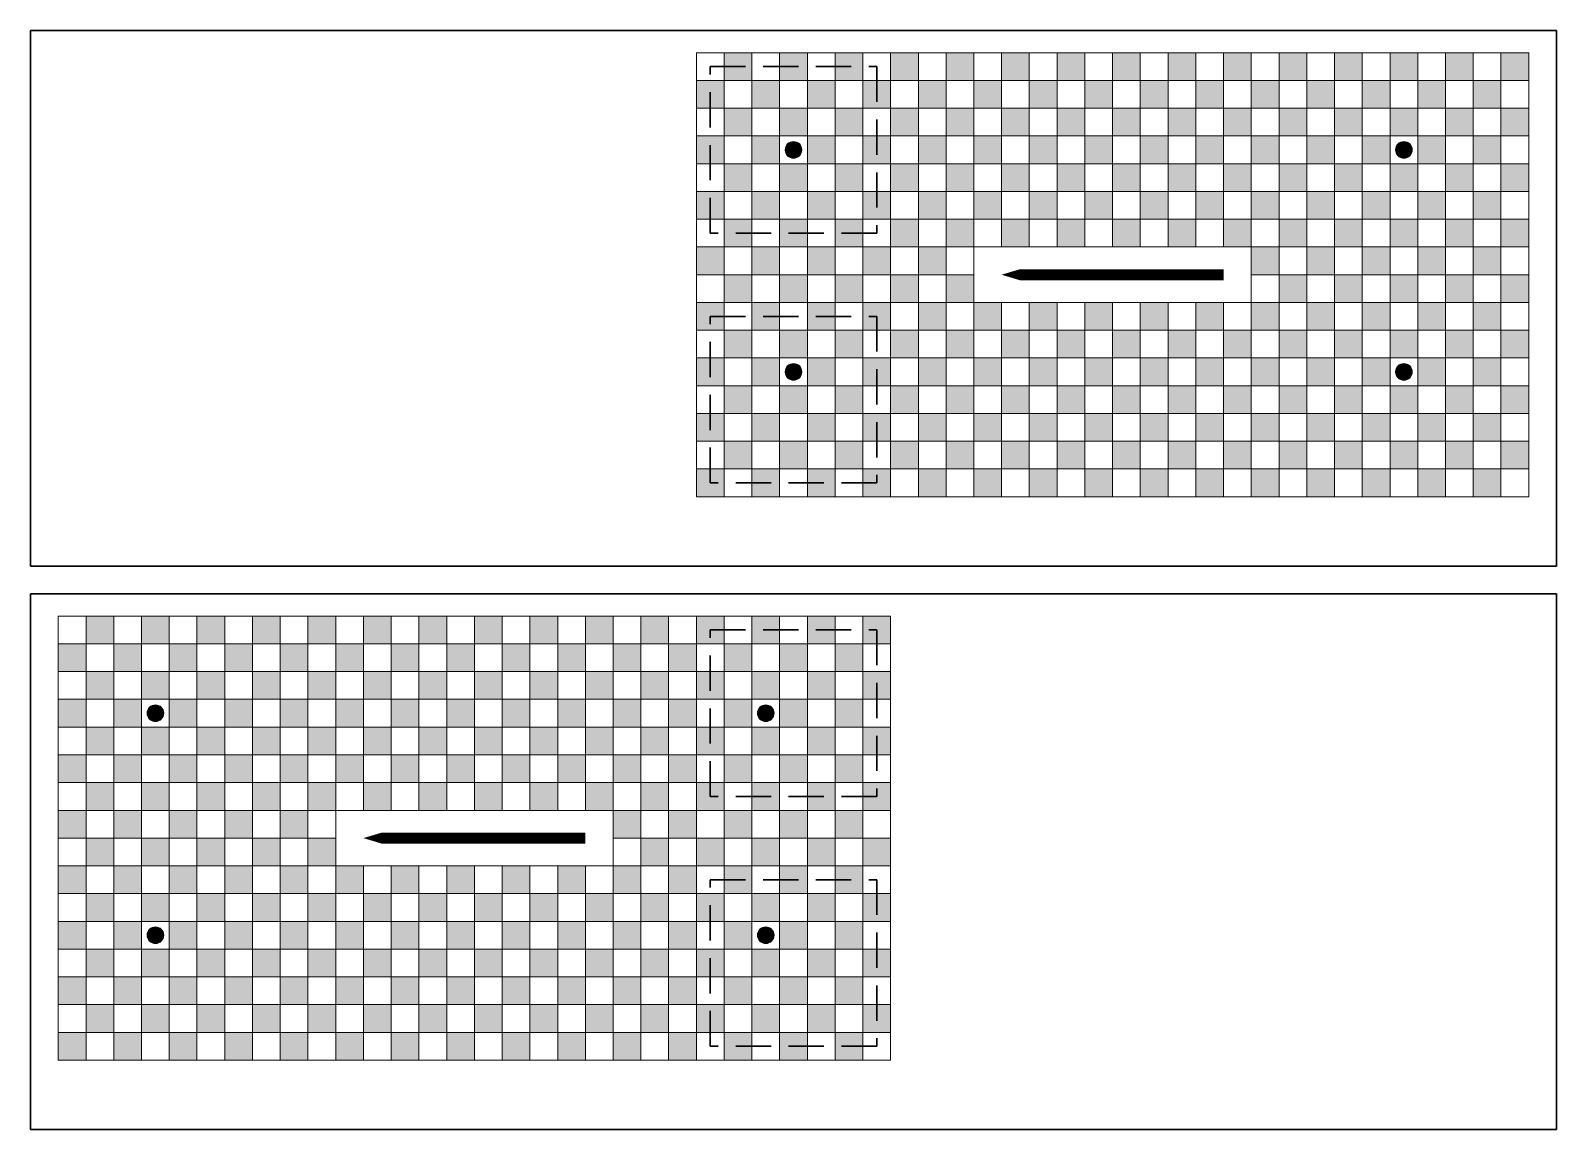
# Model space of a CAD drawing. Header units: millimetres. Extents: x 167 to 442, y -298 to 408.
# Drawn here: x 166.7 to 441.7, y 209.6 to 407.6 of the extents above; entities that cross this region are included whole.
import ezdxf

# ---------------------------------------------------------------- set-up
doc = ezdxf.new("R2010")
doc.units = ezdxf.units.MM
doc.linetypes.add('DASHED2', pattern=[9.525, 6.35, -3.175])
doc.layers.get('0').update_dxf_attribs({"lineweight": 30})
for name, color, linetype, lineweight in [('BLU Camera', 5, 'DASHED2', 30), ('Calib', 7, 'Continuous', 0), ('LCD Camera', 1, 'DASHED2', 30)]:
    doc.layers.add(name, color=color, linetype=linetype, lineweight=lineweight)

# ---------------------------------------------------------------- blocks, each defined once
blk = doc.blocks.new('Camera')
for points in [[(15, 15, 0, 0, 0), (20, 15, 3, 0, 0), (25, 15, 0, 0, 0)], [(-15, -15, 0, 0, 0), (-15, -20, 3, 0, 0), (-15, -25, 0, 0, 0)]]:
    blk.add_lwpolyline(points, format="xyseb")
blk.add_lwpolyline([(-15, 15), (15, 15), (15, -15), (-15, -15)], close=True)
blk = doc.blocks.new('*U85')
blk.add_lwpolyline([(-2.5, -2.5), (2.5, -2.5), (2.5, 2.5), (-2.5, 2.5)], close=True)
blk = doc.blocks.new('*U86')
at = {"layer": 'Calib', "color": 0, "linetype": 'ByBlock', "lineweight": -2, "transparency": 16777216}
for p in [(0, 30), (5, 30), (10, 30), (15, 30), (20, 30), (25, 30), (30, 30), (35, 30), (40, 30), (45, 30), (50, 30), (55, 30), (60, 30), (65, 30), (70, 30), (75, 30), (80, 30), (85, 30), (90, 30), (95, 30), (100, 30), (105, 30), (110, 30), (115, 30), (120, 30), (125, 30), (130, 30), (135, 30), (140, 30), (145, 30), (0, 25), (5, 25), (10, 25), (15, 25), (20, 25), (25, 25), (30, 25), (35, 25), (40, 25), (45, 25), (50, 25), (55, 25), (60, 25), (65, 25), (70, 25), (75, 25), (80, 25), (85, 25), (90, 25), (95, 25), (100, 25), (105, 25), (110, 25), (115, 25), (120, 25), (125, 25), (130, 25), (135, 25), (140, 25), (145, 25), (0, 20), (5, 20), (10, 20), (15, 20), (20, 20), (25, 20), (30, 20), (35, 20), (40, 20), (45, 20), (50, 20), (55, 20), (60, 20), (65, 20), (70, 20), (75, 20), (80, 20), (85, 20), (90, 20), (95, 20), (100, 20), (105, 20), (110, 20), (115, 20), (120, 20), (125, 20), (130, 20), (135, 20), (140, 20), (145, 20), (0, 15), (5, 15), (10, 15), (15, 15), (20, 15), (25, 15), (30, 15), (35, 15), (40, 15), (45, 15), (50, 15), (55, 15), (60, 15), (65, 15), (70, 15), (75, 15), (80, 15), (85, 15), (90, 15), (95, 15), (100, 15), (105, 15), (110, 15), (115, 15), (120, 15), (125, 15), (130, 15), (135, 15), (140, 15), (145, 15), (0, 10), (5, 10), (10, 10), (15, 10), (20, 10), (25, 10), (30, 10), (35, 10), (40, 10), (45, 10), (50, 10), (55, 10), (60, 10), (65, 10), (70, 10), (75, 10), (80, 10), (85, 10), (90, 10), (95, 10), (100, 10), (105, 10), (110, 10), (115, 10), (120, 10), (125, 10), (130, 10), (135, 10), (140, 10), (145, 10), (0, 5), (5, 5), (10, 5), (15, 5), (20, 5), (25, 5), (30, 5), (35, 5), (40, 5), (45, 5), (50, 5), (55, 5), (60, 5), (65, 5), (70, 5), (75, 5), (80, 5), (85, 5), (90, 5), (95, 5), (100, 5), (105, 5), (110, 5), (115, 5), (120, 5), (125, 5), (130, 5), (135, 5), (140, 5), (145, 5), (0, 0), (5, 0), (10, 0), (15, 0), (20, 0), (25, 0), (30, 0), (35, 0), (40, 0), (45, 0), (50, 0), (55, 0), (60, 0), (65, 0), (70, 0), (75, 0), (80, 0), (85, 0), (90, 0), (95, 0), (100, 0), (105, 0), (110, 0), (115, 0), (120, 0), (125, 0), (130, 0), (135, 0), (140, 0), (145, 0)]:
    blk.add_blockref('*U85', p, dxfattribs=at)
blk = doc.blocks.new('*U81')
h = blk.add_hatch(color=256)
h.dxf.hatch_style = 1
h.paths.add_polyline_path([(2.5, 2.5), (-2.5, 2.5), (-2.5, -2.5), (2.5, -2.5)])
blk = doc.blocks.new('*U82')
at = {"layer": 'Calib', "color": 0, "linetype": 'ByBlock', "lineweight": -2, "transparency": 16777216}
for p in [(0, 20), (10, 20), (20, 20), (30, 20), (40, 20), (50, 20), (60, 20), (70, 20), (80, 20), (90, 20), (100, 20), (110, 20), (120, 20), (130, 20), (140, 20), (0, 10), (10, 10), (20, 10), (30, 10), (40, 10), (50, 10), (60, 10), (70, 10), (80, 10), (90, 10), (100, 10), (110, 10), (120, 10), (130, 10), (140, 10), (0, 0), (10, 0), (20, 0), (30, 0), (40, 0), (50, 0), (60, 0), (70, 0), (80, 0), (90, 0), (100, 0), (110, 0), (120, 0), (130, 0), (140, 0)]:
    blk.add_blockref('*U81', p, dxfattribs=at)
blk = doc.blocks.new('*U83')
h = blk.add_hatch(color=256)
h.dxf.hatch_style = 1
h.paths.add_polyline_path([(2.5, 2.5), (-2.5, 2.5), (-2.5, -2.5), (2.5, -2.5)])
blk = doc.blocks.new('*U84')
at = {"layer": 'Calib', "color": 0, "linetype": 'ByBlock', "lineweight": -2, "transparency": 16777216}
for p in [(0, 30), (10, 30), (20, 30), (30, 30), (40, 30), (50, 30), (60, 30), (70, 30), (80, 30), (90, 30), (100, 30), (110, 30), (120, 30), (130, 30), (140, 30), (0, 20), (10, 20), (20, 20), (30, 20), (40, 20), (50, 20), (60, 20), (70, 20), (80, 20), (90, 20), (100, 20), (110, 20), (120, 20), (130, 20), (140, 20), (0, 10), (10, 10), (20, 10), (30, 10), (40, 10), (50, 10), (60, 10), (70, 10), (80, 10), (90, 10), (100, 10), (110, 10), (120, 10), (130, 10), (140, 10), (0, 0), (10, 0), (20, 0), (30, 0), (40, 0), (50, 0), (60, 0), (70, 0), (80, 0), (90, 0), (100, 0), (110, 0), (120, 0), (130, 0), (140, 0)]:
    blk.add_blockref('*U83', p, dxfattribs=at)
blk = doc.blocks.new('*U105')
at = {"layer": 'Calib'}
blk.add_circle((0, 0), 1.5, dxfattribs=at)
blk = doc.blocks.new('*U106')
at = {"layer": 'Calib', "color": 0, "linetype": 'ByBlock', "lineweight": -2, "transparency": 16777216}
for p in [(0, 0), (110, 0), (0, -40), (110, -40)]:
    blk.add_blockref('*U105', p, dxfattribs=at)
blk = doc.blocks.new('*U107')
at = {"layer": 'Calib'}
h = blk.add_hatch(color=256, dxfattribs=at)
h.dxf.hatch_style = 1
h.paths.add_polyline_path([(1.5, 0, 1), (-1.5, 0, 1)])
blk = doc.blocks.new('*U108')
at = {"layer": 'Calib', "color": 0, "linetype": 'ByBlock', "lineweight": -2, "transparency": 16777216}
for p in [(0, 0), (110, 0), (0, -40), (110, -40)]:
    blk.add_blockref('*U107', p, dxfattribs=at)
blk = doc.blocks.new('*U91')
blk.add_lwpolyline([(-2.5, -2.5), (2.5, -2.5), (2.5, 2.5), (-2.5, 2.5)], close=True)
blk = doc.blocks.new('*U92')
at = {"layer": 'Calib', "color": 0, "linetype": 'ByBlock', "lineweight": -2, "transparency": 16777216}
for p in [(0, 30), (5, 30), (10, 30), (15, 30), (20, 30), (25, 30), (30, 30), (35, 30), (40, 30), (45, 30), (50, 30), (55, 30), (60, 30), (65, 30), (70, 30), (75, 30), (80, 30), (85, 30), (90, 30), (95, 30), (100, 30), (105, 30), (110, 30), (115, 30), (120, 30), (125, 30), (130, 30), (135, 30), (140, 30), (145, 30), (0, 25), (5, 25), (10, 25), (15, 25), (20, 25), (25, 25), (30, 25), (35, 25), (40, 25), (45, 25), (50, 25), (55, 25), (60, 25), (65, 25), (70, 25), (75, 25), (80, 25), (85, 25), (90, 25), (95, 25), (100, 25), (105, 25), (110, 25), (115, 25), (120, 25), (125, 25), (130, 25), (135, 25), (140, 25), (145, 25), (0, 20), (5, 20), (10, 20), (15, 20), (20, 20), (25, 20), (30, 20), (35, 20), (40, 20), (45, 20), (50, 20), (55, 20), (60, 20), (65, 20), (70, 20), (75, 20), (80, 20), (85, 20), (90, 20), (95, 20), (100, 20), (105, 20), (110, 20), (115, 20), (120, 20), (125, 20), (130, 20), (135, 20), (140, 20), (145, 20), (0, 15), (5, 15), (10, 15), (15, 15), (20, 15), (25, 15), (30, 15), (35, 15), (40, 15), (45, 15), (50, 15), (55, 15), (60, 15), (65, 15), (70, 15), (75, 15), (80, 15), (85, 15), (90, 15), (95, 15), (100, 15), (105, 15), (110, 15), (115, 15), (120, 15), (125, 15), (130, 15), (135, 15), (140, 15), (145, 15), (0, 10), (5, 10), (10, 10), (15, 10), (20, 10), (25, 10), (30, 10), (35, 10), (40, 10), (45, 10), (50, 10), (55, 10), (60, 10), (65, 10), (70, 10), (75, 10), (80, 10), (85, 10), (90, 10), (95, 10), (100, 10), (105, 10), (110, 10), (115, 10), (120, 10), (125, 10), (130, 10), (135, 10), (140, 10), (145, 10), (0, 5), (5, 5), (10, 5), (15, 5), (20, 5), (25, 5), (30, 5), (35, 5), (40, 5), (45, 5), (50, 5), (55, 5), (60, 5), (65, 5), (70, 5), (75, 5), (80, 5), (85, 5), (90, 5), (95, 5), (100, 5), (105, 5), (110, 5), (115, 5), (120, 5), (125, 5), (130, 5), (135, 5), (140, 5), (145, 5), (0, 0), (5, 0), (10, 0), (15, 0), (20, 0), (25, 0), (30, 0), (35, 0), (40, 0), (45, 0), (50, 0), (55, 0), (60, 0), (65, 0), (70, 0), (75, 0), (80, 0), (85, 0), (90, 0), (95, 0), (100, 0), (105, 0), (110, 0), (115, 0), (120, 0), (125, 0), (130, 0), (135, 0), (140, 0), (145, 0)]:
    blk.add_blockref('*U91', p, dxfattribs=at)
blk = doc.blocks.new('*U87')
h = blk.add_hatch(color=256)
h.dxf.hatch_style = 1
h.paths.add_polyline_path([(2.5, 2.5), (-2.5, 2.5), (-2.5, -2.5), (2.5, -2.5)])
blk = doc.blocks.new('*U88')
at = {"layer": 'Calib', "color": 0, "linetype": 'ByBlock', "lineweight": -2, "transparency": 16777216}
for p in [(0, 20), (10, 20), (20, 20), (30, 20), (40, 20), (50, 20), (60, 20), (70, 20), (80, 20), (90, 20), (100, 20), (110, 20), (120, 20), (130, 20), (140, 20), (0, 10), (10, 10), (20, 10), (30, 10), (40, 10), (50, 10), (60, 10), (70, 10), (80, 10), (90, 10), (100, 10), (110, 10), (120, 10), (130, 10), (140, 10), (0, 0), (10, 0), (20, 0), (30, 0), (40, 0), (50, 0), (60, 0), (70, 0), (80, 0), (90, 0), (100, 0), (110, 0), (120, 0), (130, 0), (140, 0)]:
    blk.add_blockref('*U87', p, dxfattribs=at)
blk = doc.blocks.new('*U89')
h = blk.add_hatch(color=256)
h.dxf.hatch_style = 1
h.paths.add_polyline_path([(2.5, 2.5), (-2.5, 2.5), (-2.5, -2.5), (2.5, -2.5)])
blk = doc.blocks.new('*U90')
at = {"layer": 'Calib', "color": 0, "linetype": 'ByBlock', "lineweight": -2, "transparency": 16777216}
for p in [(0, 30), (10, 30), (20, 30), (30, 30), (40, 30), (50, 30), (60, 30), (70, 30), (80, 30), (90, 30), (100, 30), (110, 30), (120, 30), (130, 30), (140, 30), (0, 20), (10, 20), (20, 20), (30, 20), (40, 20), (50, 20), (60, 20), (70, 20), (80, 20), (90, 20), (100, 20), (110, 20), (120, 20), (130, 20), (140, 20), (0, 10), (10, 10), (20, 10), (30, 10), (40, 10), (50, 10), (60, 10), (70, 10), (80, 10), (90, 10), (100, 10), (110, 10), (120, 10), (130, 10), (140, 10), (0, 0), (10, 0), (20, 0), (30, 0), (40, 0), (50, 0), (60, 0), (70, 0), (80, 0), (90, 0), (100, 0), (110, 0), (120, 0), (130, 0), (140, 0)]:
    blk.add_blockref('*U89', p, dxfattribs=at)
blk = doc.blocks.new('*U93')
blk.add_lwpolyline([(-2.5, -2.5), (2.5, -2.5), (2.5, 2.5), (-2.5, 2.5)], close=True)
blk = doc.blocks.new('*U94')
at = {"layer": 'Calib', "color": 0, "linetype": 'ByBlock', "lineweight": -2, "transparency": 16777216}
for p in [(0, 5), (5, 5), (10, 5), (15, 5), (20, 5), (25, 5), (30, 5), (35, 5), (40, 5), (45, 5), (0, 0), (5, 0), (10, 0), (15, 0), (20, 0), (25, 0), (30, 0), (35, 0), (40, 0), (45, 0)]:
    blk.add_blockref('*U93', p, dxfattribs=at)
blk = doc.blocks.new('*U95')
h = blk.add_hatch(color=256)
h.dxf.hatch_style = 1
h.paths.add_polyline_path([(2.5, 2.5), (-2.5, 2.5), (-2.5, -2.5), (2.5, -2.5)])
blk = doc.blocks.new('*U96')
at = {"layer": 'Calib', "color": 0, "linetype": 'ByBlock', "lineweight": -2, "transparency": 16777216}
for p in [(0, 0), (10, 0), (20, 0), (30, 0), (40, 0)]:
    blk.add_blockref('*U95', p, dxfattribs=at)
blk = doc.blocks.new('*U97')
h = blk.add_hatch(color=256)
h.dxf.hatch_style = 1
h.paths.add_polyline_path([(2.5, 2.5), (-2.5, 2.5), (-2.5, -2.5), (2.5, -2.5)])
blk = doc.blocks.new('*U98')
at = {"layer": 'Calib', "color": 0, "linetype": 'ByBlock', "lineweight": -2, "transparency": 16777216}
for p in [(0, 0), (10, 0), (20, 0), (30, 0), (40, 0)]:
    blk.add_blockref('*U97', p, dxfattribs=at)
blk = doc.blocks.new('*U99')
blk.add_lwpolyline([(-2.5, -2.5), (2.5, -2.5), (2.5, 2.5), (-2.5, 2.5)], close=True)
blk = doc.blocks.new('*U100')
at = {"layer": 'Calib', "color": 0, "linetype": 'ByBlock', "lineweight": -2, "transparency": 16777216}
for p in [(0, 5), (5, 5), (10, 5), (15, 5), (20, 5), (25, 5), (30, 5), (35, 5), (40, 5), (45, 5), (0, 0), (5, 0), (10, 0), (15, 0), (20, 0), (25, 0), (30, 0), (35, 0), (40, 0), (45, 0)]:
    blk.add_blockref('*U99', p, dxfattribs=at)
blk = doc.blocks.new('*U101')
h = blk.add_hatch(color=256)
h.dxf.hatch_style = 1
h.paths.add_polyline_path([(2.5, 2.5), (-2.5, 2.5), (-2.5, -2.5), (2.5, -2.5)])
blk = doc.blocks.new('*U102')
at = {"layer": 'Calib', "color": 0, "linetype": 'ByBlock', "lineweight": -2, "transparency": 16777216}
for p in [(0, 0), (10, 0), (20, 0), (30, 0), (40, 0)]:
    blk.add_blockref('*U101', p, dxfattribs=at)
blk = doc.blocks.new('*U103')
h = blk.add_hatch(color=256)
h.dxf.hatch_style = 1
h.paths.add_polyline_path([(2.5, 2.5), (-2.5, 2.5), (-2.5, -2.5), (2.5, -2.5)])
blk = doc.blocks.new('*U104')
at = {"layer": 'Calib', "color": 0, "linetype": 'ByBlock', "lineweight": -2, "transparency": 16777216}
for p in [(0, 0), (10, 0), (20, 0), (30, 0), (40, 0)]:
    blk.add_blockref('*U103', p, dxfattribs=at)
blk = doc.blocks.new('*U113')
blk.add_lwpolyline([(-2.5, -2.5), (2.5, -2.5), (2.5, 2.5), (-2.5, 2.5)], close=True)
blk = doc.blocks.new('*U130')
at = {"layer": 'Calib', "color": 0, "linetype": 'ByBlock', "lineweight": -2, "transparency": 16777216}
for p in [(0, 30), (5, 30), (10, 30), (15, 30), (20, 30), (25, 30), (30, 30), (35, 30), (40, 30), (45, 30), (50, 30), (55, 30), (60, 30), (65, 30), (70, 30), (75, 30), (80, 30), (85, 30), (90, 30), (95, 30), (100, 30), (105, 30), (110, 30), (115, 30), (120, 30), (125, 30), (130, 30), (135, 30), (140, 30), (145, 30), (0, 25), (5, 25), (10, 25), (15, 25), (20, 25), (25, 25), (30, 25), (35, 25), (40, 25), (45, 25), (50, 25), (55, 25), (60, 25), (65, 25), (70, 25), (75, 25), (80, 25), (85, 25), (90, 25), (95, 25), (100, 25), (105, 25), (110, 25), (115, 25), (120, 25), (125, 25), (130, 25), (135, 25), (140, 25), (145, 25), (0, 20), (5, 20), (10, 20), (15, 20), (20, 20), (25, 20), (30, 20), (35, 20), (40, 20), (45, 20), (50, 20), (55, 20), (60, 20), (65, 20), (70, 20), (75, 20), (80, 20), (85, 20), (90, 20), (95, 20), (100, 20), (105, 20), (110, 20), (115, 20), (120, 20), (125, 20), (130, 20), (135, 20), (140, 20), (145, 20), (0, 15), (5, 15), (10, 15), (15, 15), (20, 15), (25, 15), (30, 15), (35, 15), (40, 15), (45, 15), (50, 15), (55, 15), (60, 15), (65, 15), (70, 15), (75, 15), (80, 15), (85, 15), (90, 15), (95, 15), (100, 15), (105, 15), (110, 15), (115, 15), (120, 15), (125, 15), (130, 15), (135, 15), (140, 15), (145, 15), (0, 10), (5, 10), (10, 10), (15, 10), (20, 10), (25, 10), (30, 10), (35, 10), (40, 10), (45, 10), (50, 10), (55, 10), (60, 10), (65, 10), (70, 10), (75, 10), (80, 10), (85, 10), (90, 10), (95, 10), (100, 10), (105, 10), (110, 10), (115, 10), (120, 10), (125, 10), (130, 10), (135, 10), (140, 10), (145, 10), (0, 5), (5, 5), (10, 5), (15, 5), (20, 5), (25, 5), (30, 5), (35, 5), (40, 5), (45, 5), (50, 5), (55, 5), (60, 5), (65, 5), (70, 5), (75, 5), (80, 5), (85, 5), (90, 5), (95, 5), (100, 5), (105, 5), (110, 5), (115, 5), (120, 5), (125, 5), (130, 5), (135, 5), (140, 5), (145, 5), (0, 0), (5, 0), (10, 0), (15, 0), (20, 0), (25, 0), (30, 0), (35, 0), (40, 0), (45, 0), (50, 0), (55, 0), (60, 0), (65, 0), (70, 0), (75, 0), (80, 0), (85, 0), (90, 0), (95, 0), (100, 0), (105, 0), (110, 0), (115, 0), (120, 0), (125, 0), (130, 0), (135, 0), (140, 0), (145, 0)]:
    blk.add_blockref('*U113', p, dxfattribs=at)
blk = doc.blocks.new('*U109')
h = blk.add_hatch(color=256)
h.dxf.hatch_style = 1
h.paths.add_polyline_path([(2.5, 2.5), (-2.5, 2.5), (-2.5, -2.5), (2.5, -2.5)])
blk = doc.blocks.new('*U110')
at = {"layer": 'Calib', "color": 0, "linetype": 'ByBlock', "lineweight": -2, "transparency": 16777216}
for p in [(0, 20), (10, 20), (20, 20), (30, 20), (40, 20), (50, 20), (60, 20), (70, 20), (80, 20), (90, 20), (100, 20), (110, 20), (120, 20), (130, 20), (140, 20), (0, 10), (10, 10), (20, 10), (30, 10), (40, 10), (50, 10), (60, 10), (70, 10), (80, 10), (90, 10), (100, 10), (110, 10), (120, 10), (130, 10), (140, 10), (0, 0), (10, 0), (20, 0), (30, 0), (40, 0), (50, 0), (60, 0), (70, 0), (80, 0), (90, 0), (100, 0), (110, 0), (120, 0), (130, 0), (140, 0)]:
    blk.add_blockref('*U109', p, dxfattribs=at)
blk = doc.blocks.new('*U111')
h = blk.add_hatch(color=256)
h.dxf.hatch_style = 1
h.paths.add_polyline_path([(2.5, 2.5), (-2.5, 2.5), (-2.5, -2.5), (2.5, -2.5)])
blk = doc.blocks.new('*U112')
at = {"layer": 'Calib', "color": 0, "linetype": 'ByBlock', "lineweight": -2, "transparency": 16777216}
for p in [(0, 30), (10, 30), (20, 30), (30, 30), (40, 30), (50, 30), (60, 30), (70, 30), (80, 30), (90, 30), (100, 30), (110, 30), (120, 30), (130, 30), (140, 30), (0, 20), (10, 20), (20, 20), (30, 20), (40, 20), (50, 20), (60, 20), (70, 20), (80, 20), (90, 20), (100, 20), (110, 20), (120, 20), (130, 20), (140, 20), (0, 10), (10, 10), (20, 10), (30, 10), (40, 10), (50, 10), (60, 10), (70, 10), (80, 10), (90, 10), (100, 10), (110, 10), (120, 10), (130, 10), (140, 10), (0, 0), (10, 0), (20, 0), (30, 0), (40, 0), (50, 0), (60, 0), (70, 0), (80, 0), (90, 0), (100, 0), (110, 0), (120, 0), (130, 0), (140, 0)]:
    blk.add_blockref('*U111', p, dxfattribs=at)
blk = doc.blocks.new('*U114')
at = {"layer": 'Calib'}
blk.add_circle((0, 0), 1.5, dxfattribs=at)
blk = doc.blocks.new('*U115')
at = {"layer": 'Calib', "color": 0, "linetype": 'ByBlock', "lineweight": -2, "transparency": 16777216}
for p in [(0, 0), (110, 0), (0, -40), (110, -40)]:
    blk.add_blockref('*U114', p, dxfattribs=at)
blk = doc.blocks.new('*U116')
at = {"layer": 'Calib'}
h = blk.add_hatch(color=256, dxfattribs=at)
h.dxf.hatch_style = 1
h.paths.add_polyline_path([(1.5, 0, 1), (-1.5, 0, 1)])
blk = doc.blocks.new('*U117')
at = {"layer": 'Calib', "color": 0, "linetype": 'ByBlock', "lineweight": -2, "transparency": 16777216}
for p in [(0, 0), (110, 0), (0, -40), (110, -40)]:
    blk.add_blockref('*U116', p, dxfattribs=at)
blk = doc.blocks.new('*U135')
blk.add_lwpolyline([(-2.5, -2.5), (2.5, -2.5), (2.5, 2.5), (-2.5, 2.5)], close=True)
blk = doc.blocks.new('*U136')
at = {"layer": 'Calib', "color": 0, "linetype": 'ByBlock', "lineweight": -2, "transparency": 16777216}
for p in [(0, 30), (5, 30), (10, 30), (15, 30), (20, 30), (25, 30), (30, 30), (35, 30), (40, 30), (45, 30), (50, 30), (55, 30), (60, 30), (65, 30), (70, 30), (75, 30), (80, 30), (85, 30), (90, 30), (95, 30), (100, 30), (105, 30), (110, 30), (115, 30), (120, 30), (125, 30), (130, 30), (135, 30), (140, 30), (145, 30), (0, 25), (5, 25), (10, 25), (15, 25), (20, 25), (25, 25), (30, 25), (35, 25), (40, 25), (45, 25), (50, 25), (55, 25), (60, 25), (65, 25), (70, 25), (75, 25), (80, 25), (85, 25), (90, 25), (95, 25), (100, 25), (105, 25), (110, 25), (115, 25), (120, 25), (125, 25), (130, 25), (135, 25), (140, 25), (145, 25), (0, 20), (5, 20), (10, 20), (15, 20), (20, 20), (25, 20), (30, 20), (35, 20), (40, 20), (45, 20), (50, 20), (55, 20), (60, 20), (65, 20), (70, 20), (75, 20), (80, 20), (85, 20), (90, 20), (95, 20), (100, 20), (105, 20), (110, 20), (115, 20), (120, 20), (125, 20), (130, 20), (135, 20), (140, 20), (145, 20), (0, 15), (5, 15), (10, 15), (15, 15), (20, 15), (25, 15), (30, 15), (35, 15), (40, 15), (45, 15), (50, 15), (55, 15), (60, 15), (65, 15), (70, 15), (75, 15), (80, 15), (85, 15), (90, 15), (95, 15), (100, 15), (105, 15), (110, 15), (115, 15), (120, 15), (125, 15), (130, 15), (135, 15), (140, 15), (145, 15), (0, 10), (5, 10), (10, 10), (15, 10), (20, 10), (25, 10), (30, 10), (35, 10), (40, 10), (45, 10), (50, 10), (55, 10), (60, 10), (65, 10), (70, 10), (75, 10), (80, 10), (85, 10), (90, 10), (95, 10), (100, 10), (105, 10), (110, 10), (115, 10), (120, 10), (125, 10), (130, 10), (135, 10), (140, 10), (145, 10), (0, 5), (5, 5), (10, 5), (15, 5), (20, 5), (25, 5), (30, 5), (35, 5), (40, 5), (45, 5), (50, 5), (55, 5), (60, 5), (65, 5), (70, 5), (75, 5), (80, 5), (85, 5), (90, 5), (95, 5), (100, 5), (105, 5), (110, 5), (115, 5), (120, 5), (125, 5), (130, 5), (135, 5), (140, 5), (145, 5), (0, 0), (5, 0), (10, 0), (15, 0), (20, 0), (25, 0), (30, 0), (35, 0), (40, 0), (45, 0), (50, 0), (55, 0), (60, 0), (65, 0), (70, 0), (75, 0), (80, 0), (85, 0), (90, 0), (95, 0), (100, 0), (105, 0), (110, 0), (115, 0), (120, 0), (125, 0), (130, 0), (135, 0), (140, 0), (145, 0)]:
    blk.add_blockref('*U135', p, dxfattribs=at)
blk = doc.blocks.new('*U131')
h = blk.add_hatch(color=256)
h.dxf.hatch_style = 1
h.paths.add_polyline_path([(2.5, 2.5), (-2.5, 2.5), (-2.5, -2.5), (2.5, -2.5)])
blk = doc.blocks.new('*U132')
at = {"layer": 'Calib', "color": 0, "linetype": 'ByBlock', "lineweight": -2, "transparency": 16777216}
for p in [(0, 20), (10, 20), (20, 20), (30, 20), (40, 20), (50, 20), (60, 20), (70, 20), (80, 20), (90, 20), (100, 20), (110, 20), (120, 20), (130, 20), (140, 20), (0, 10), (10, 10), (20, 10), (30, 10), (40, 10), (50, 10), (60, 10), (70, 10), (80, 10), (90, 10), (100, 10), (110, 10), (120, 10), (130, 10), (140, 10), (0, 0), (10, 0), (20, 0), (30, 0), (40, 0), (50, 0), (60, 0), (70, 0), (80, 0), (90, 0), (100, 0), (110, 0), (120, 0), (130, 0), (140, 0)]:
    blk.add_blockref('*U131', p, dxfattribs=at)
blk = doc.blocks.new('*U133')
h = blk.add_hatch(color=256)
h.dxf.hatch_style = 1
h.paths.add_polyline_path([(2.5, 2.5), (-2.5, 2.5), (-2.5, -2.5), (2.5, -2.5)])
blk = doc.blocks.new('*U134')
at = {"layer": 'Calib', "color": 0, "linetype": 'ByBlock', "lineweight": -2, "transparency": 16777216}
for p in [(0, 30), (10, 30), (20, 30), (30, 30), (40, 30), (50, 30), (60, 30), (70, 30), (80, 30), (90, 30), (100, 30), (110, 30), (120, 30), (130, 30), (140, 30), (0, 20), (10, 20), (20, 20), (30, 20), (40, 20), (50, 20), (60, 20), (70, 20), (80, 20), (90, 20), (100, 20), (110, 20), (120, 20), (130, 20), (140, 20), (0, 10), (10, 10), (20, 10), (30, 10), (40, 10), (50, 10), (60, 10), (70, 10), (80, 10), (90, 10), (100, 10), (110, 10), (120, 10), (130, 10), (140, 10), (0, 0), (10, 0), (20, 0), (30, 0), (40, 0), (50, 0), (60, 0), (70, 0), (80, 0), (90, 0), (100, 0), (110, 0), (120, 0), (130, 0), (140, 0)]:
    blk.add_blockref('*U133', p, dxfattribs=at)
blk = doc.blocks.new('*U118')
blk.add_lwpolyline([(-2.5, -2.5), (2.5, -2.5), (2.5, 2.5), (-2.5, 2.5)], close=True)
blk = doc.blocks.new('*U119')
at = {"layer": 'Calib', "color": 0, "linetype": 'ByBlock', "lineweight": -2, "transparency": 16777216}
for p in [(0, 5), (5, 5), (10, 5), (15, 5), (20, 5), (25, 5), (30, 5), (35, 5), (40, 5), (45, 5), (0, 0), (5, 0), (10, 0), (15, 0), (20, 0), (25, 0), (30, 0), (35, 0), (40, 0), (45, 0)]:
    blk.add_blockref('*U118', p, dxfattribs=at)
blk = doc.blocks.new('*U120')
h = blk.add_hatch(color=256)
h.dxf.hatch_style = 1
h.paths.add_polyline_path([(2.5, 2.5), (-2.5, 2.5), (-2.5, -2.5), (2.5, -2.5)])
blk = doc.blocks.new('*U121')
at = {"layer": 'Calib', "color": 0, "linetype": 'ByBlock', "lineweight": -2, "transparency": 16777216}
for p in [(0, 0), (10, 0), (20, 0), (30, 0), (40, 0)]:
    blk.add_blockref('*U120', p, dxfattribs=at)
blk = doc.blocks.new('*U122')
h = blk.add_hatch(color=256)
h.dxf.hatch_style = 1
h.paths.add_polyline_path([(2.5, 2.5), (-2.5, 2.5), (-2.5, -2.5), (2.5, -2.5)])
blk = doc.blocks.new('*U123')
at = {"layer": 'Calib', "color": 0, "linetype": 'ByBlock', "lineweight": -2, "transparency": 16777216}
for p in [(0, 0), (10, 0), (20, 0), (30, 0), (40, 0)]:
    blk.add_blockref('*U122', p, dxfattribs=at)
blk = doc.blocks.new('*U124')
blk.add_lwpolyline([(-2.5, -2.5), (2.5, -2.5), (2.5, 2.5), (-2.5, 2.5)], close=True)
blk = doc.blocks.new('*U125')
at = {"layer": 'Calib', "color": 0, "linetype": 'ByBlock', "lineweight": -2, "transparency": 16777216}
for p in [(0, 5), (5, 5), (10, 5), (15, 5), (20, 5), (25, 5), (30, 5), (35, 5), (40, 5), (45, 5), (0, 0), (5, 0), (10, 0), (15, 0), (20, 0), (25, 0), (30, 0), (35, 0), (40, 0), (45, 0)]:
    blk.add_blockref('*U124', p, dxfattribs=at)
blk = doc.blocks.new('*U126')
h = blk.add_hatch(color=256)
h.dxf.hatch_style = 1
h.paths.add_polyline_path([(2.5, 2.5), (-2.5, 2.5), (-2.5, -2.5), (2.5, -2.5)])
blk = doc.blocks.new('*U127')
at = {"layer": 'Calib', "color": 0, "linetype": 'ByBlock', "lineweight": -2, "transparency": 16777216}
for p in [(0, 0), (10, 0), (20, 0), (30, 0), (40, 0)]:
    blk.add_blockref('*U126', p, dxfattribs=at)
blk = doc.blocks.new('*U128')
h = blk.add_hatch(color=256)
h.dxf.hatch_style = 1
h.paths.add_polyline_path([(2.5, 2.5), (-2.5, 2.5), (-2.5, -2.5), (2.5, -2.5)])
blk = doc.blocks.new('*U129')
at = {"layer": 'Calib', "color": 0, "linetype": 'ByBlock', "lineweight": -2, "transparency": 16777216}
for p in [(0, 0), (10, 0), (20, 0), (30, 0), (40, 0)]:
    blk.add_blockref('*U128', p, dxfattribs=at)

msp = doc.modelspace()

# ---------------------------------------------------------------- linework, layer by layer
for points in [[(166.682, 407.602), (441.682, 407.602), (441.682, 311.102), (166.682, 311.102)], [(166.682, 306.102), (441.682, 306.102), (441.682, 209.602), (166.682, 209.602)]]:
    msp.add_lwpolyline(points, close=True)
at = {"layer": 'Calib'}
for points in [[(286.682, 403.602), (436.682, 403.602), (436.682, 323.602), (286.682, 323.602)], [(336.682, 358.602), (386.682, 358.602), (386.682, 368.602), (336.682, 368.602)], [(171.682, 302.102), (321.682, 302.102), (321.682, 222.102), (171.682, 222.102)], [(221.682, 257.102), (271.682, 257.102), (271.682, 267.102), (221.682, 267.102)]]:
    msp.add_lwpolyline(points, close=True, dxfattribs=at)
for points in [[(381.682, 363.602, 2, 2, 0), (351.682, 363.602, 6, 0, 0), (341.682, 363.602, 0, 0, 0)], [(266.682, 262.102, 2, 2, 0), (236.682, 262.102, 6, 0, 0), (226.682, 262.102, 0, 0, 0)]]:
    msp.add_lwpolyline(points, format="xyseb", dxfattribs=at)

# ---------------------------------------------------------------- block references
at = {"layer": 'BLU Camera'}
for p in [(304.182, 341.102), (304.182, 239.602)]:
    msp.add_blockref('Camera', p, dxfattribs=at)
at = {"layer": 'Calib'}
for name, p in [('*U136', (289.182, 371.102)), ('*U134', (294.182, 371.102)), ('*U132', (289.182, 376.102)), ('*U115', (304.182, 386.102)), ('*U117', (304.182, 386.102)), ('*U119', (289.182, 361.102)), ('*U121', (289.182, 366.102)), ('*U125', (389.182, 361.102)), ('*U127', (389.182, 366.102)), ('*U123', (294.182, 361.102)), ('*U129', (394.182, 361.102)), ('*U130', (289.182, 326.102)), ('*U112', (289.182, 326.102)), ('*U110', (294.182, 331.102)), ('*U92', (174.182, 269.602)), ('*U90', (179.182, 269.602)), ('*U88', (174.182, 274.602)), ('*U106', (189.182, 284.602)), ('*U108', (189.182, 284.602)), ('*U94', (174.182, 259.602)), ('*U96', (174.182, 264.602)), ('*U100', (274.182, 259.602)), ('*U102', (274.182, 264.602)), ('*U98', (179.182, 259.602)), ('*U104', (279.182, 259.602)), ('*U86', (174.182, 224.602)), ('*U84', (174.182, 224.602)), ('*U82', (179.182, 229.602))]:
    msp.add_blockref(name, p, dxfattribs=at)
at = {"layer": 'LCD Camera'}
for p in [(304.182, 386.102), (304.182, 284.602)]:
    msp.add_blockref('Camera', p, dxfattribs=at)

doc.saveas('drawing.dxf')
